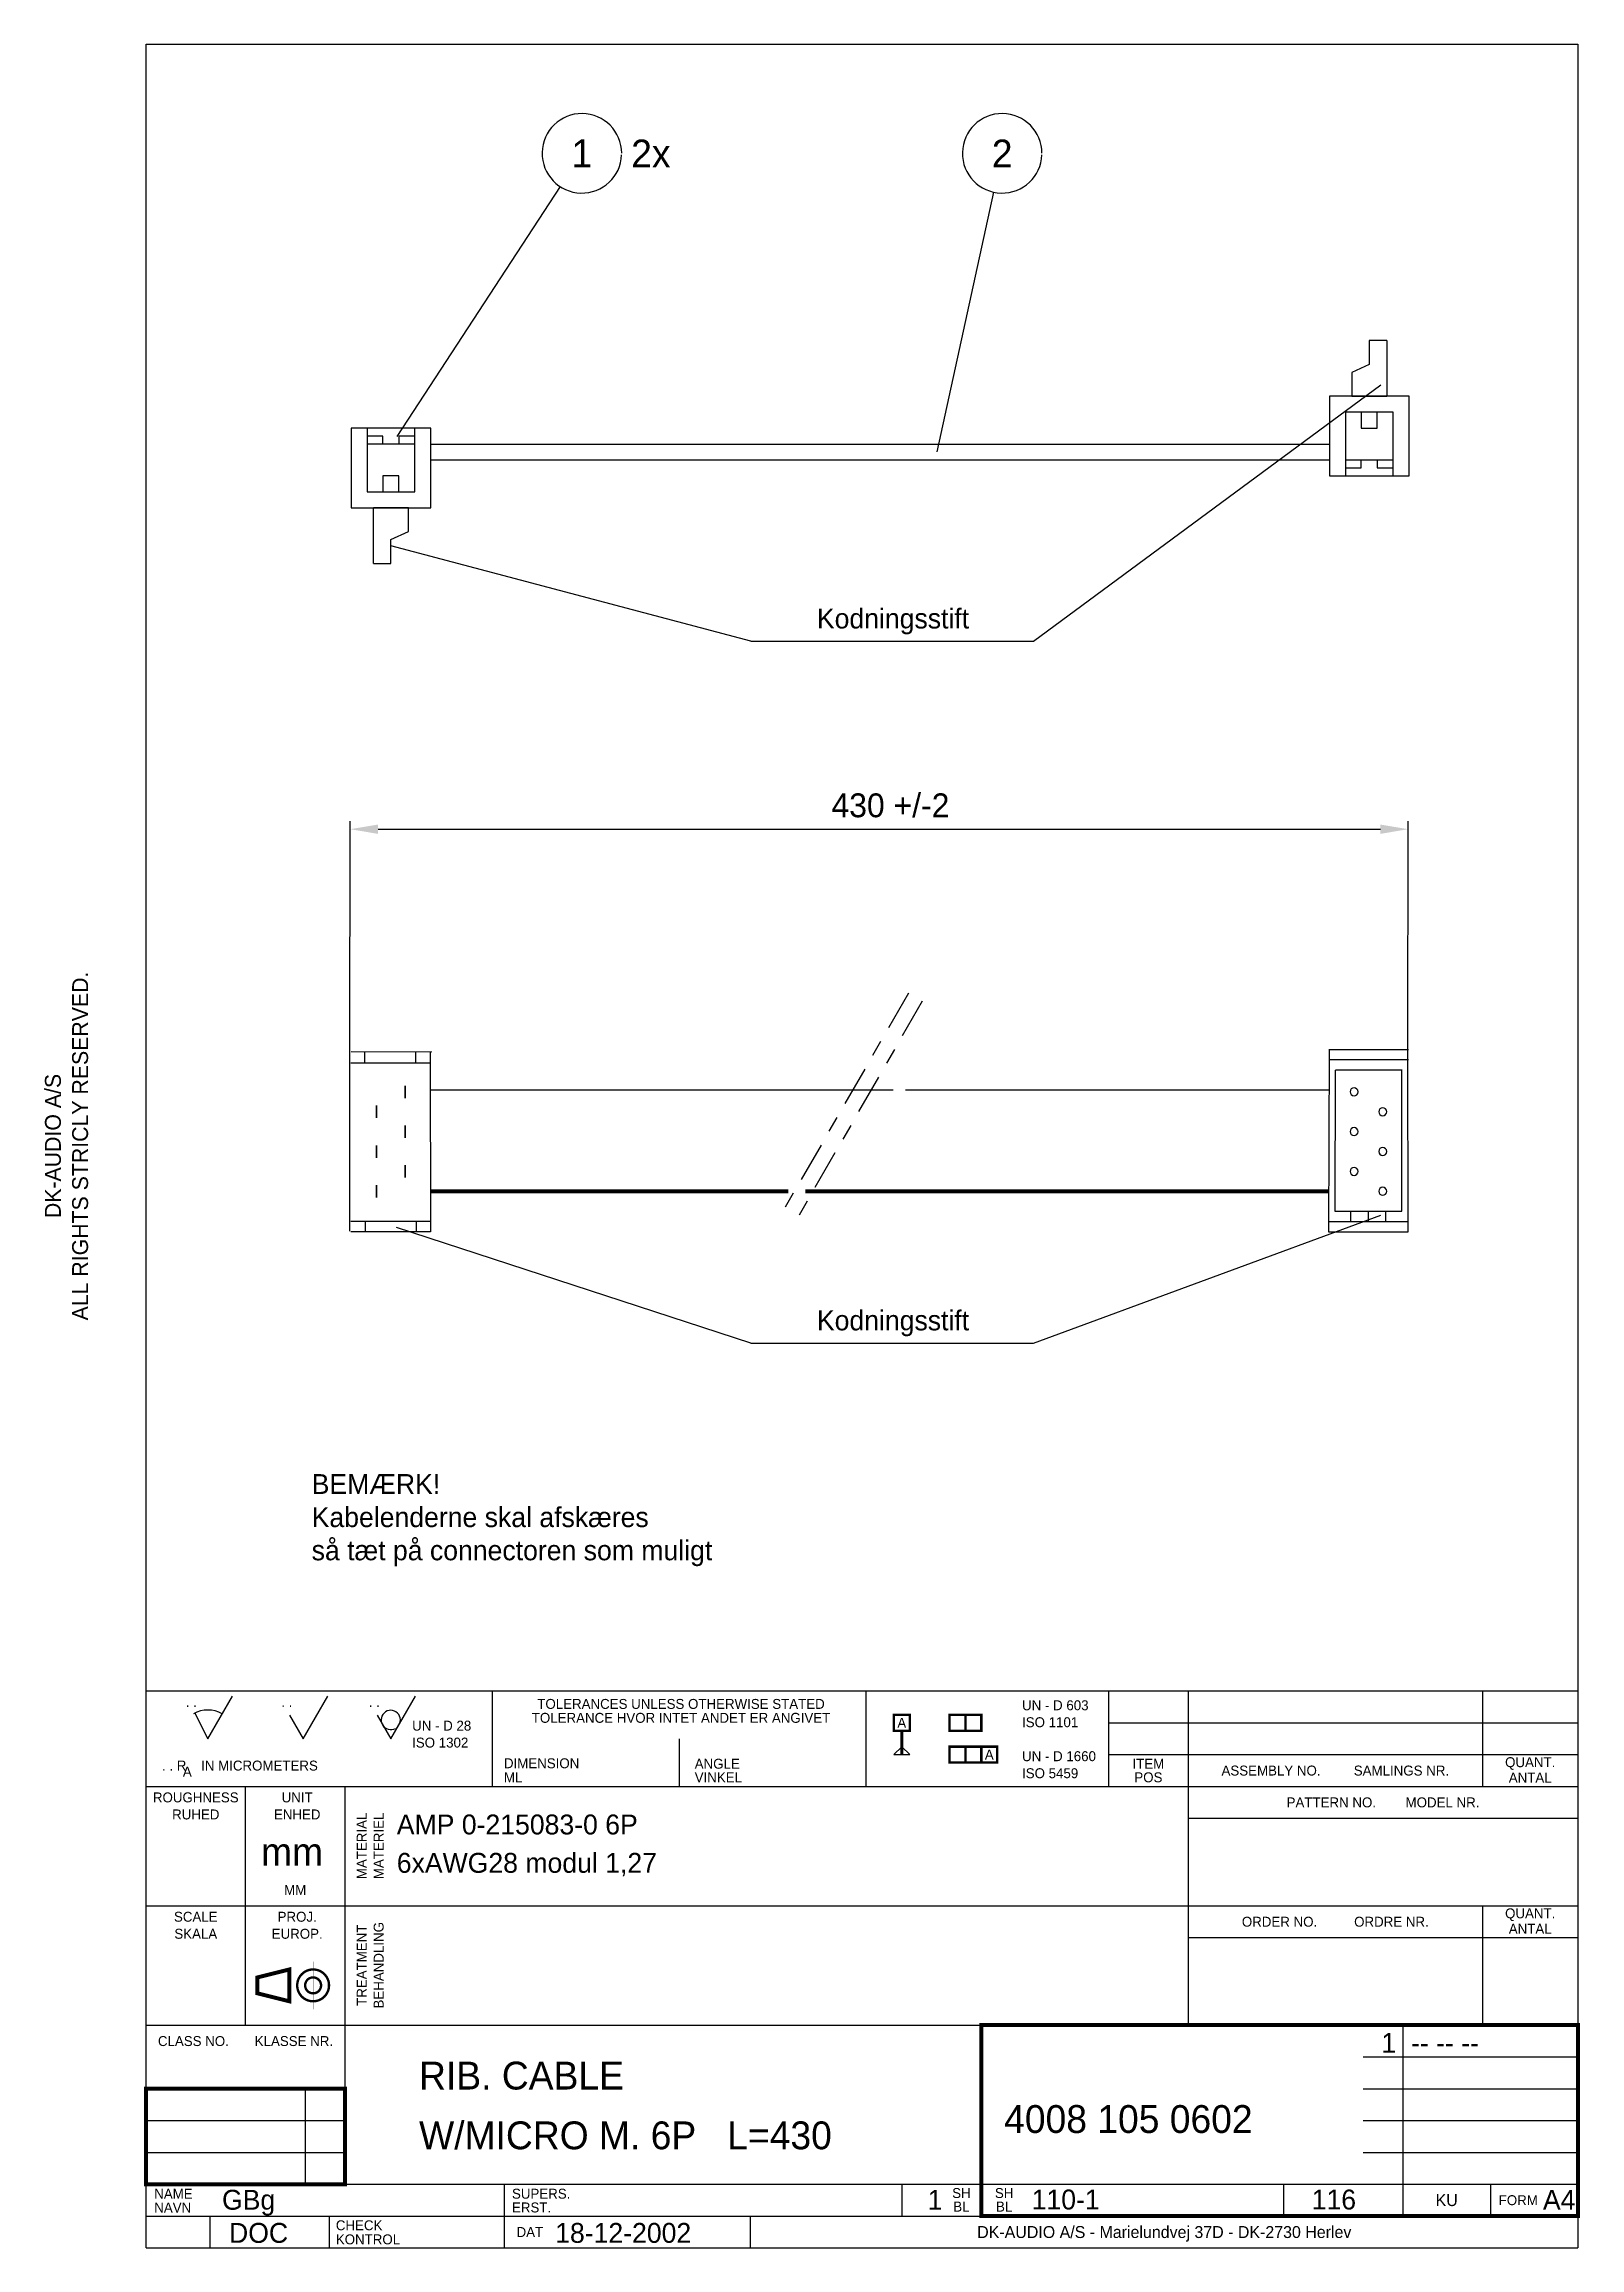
# Model space of a CAD drawing. Extents: x 7 to 200, y 10 to 287.
import ezdxf
from ezdxf.enums import TextEntityAlignment as Align

# ---------------------------------------------------------------- set-up
doc = ezdxf.new("R2010")
doc.units = 0
doc.header["$MEASUREMENT"] = 0
doc.linetypes.add('CENT', pattern=[11, 5, -2, 2, -2])
doc.linetypes.add('CENTER', pattern=[2, 1.25, -0.25, 0.25, -0.25])
doc.layers.get('0').update_dxf_attribs({"linetype": 'CONTINUOUS'})
doc.layers.get('DEFPOINTS').update_dxf_attribs({"linetype": 'CONTINUOUS'})
doc.layers.add('HOVED', color=10, linetype='CONTINUOUS')
doc.layers.add('WORK', color=3, linetype='CONTINUOUS')
doc.styles.add('TXT', font='txt')
doc.styles.add('UV', font='UV')

# ---------------------------------------------------------------- blocks, each defined once
blk = doc.blocks.new('A$C197C2B3B')
at = {"layer": 'WORK', "color": 3}
for p, q in [((0, 0), (0, 1.3)), ((6.4, 0), (6.4, 1.3))]:
    blk.add_line(p, q, dxfattribs=at)
blk = doc.blocks.new('A$C51DF66D3')
at = {"layer": 'WORK', "color": 3}
for p, q in [((0, 2.6), (10, 2.6)), ((10, 1.3), (0, 1.3)), ((9.2, 0), (0.8, 0))]:
    blk.add_line(p, q, dxfattribs=at)

msp = doc.modelspace()

# ---------------------------------------------------------------- linework, layer by layer
at = {"color": 1, "linetype": 'ByBlock'}
for p, q in [((45.61, 160.31), (45.66, 189.32)), ((178.63, 160.69), (178.66, 189.32)), ((49.16, 188.32), (175.16, 188.32))]:
    msp.add_line(p, q, dxfattribs=at)
for points in [[(49.16, 187.73), (49.16, 188.9), (45.66, 188.32)], [(175.16, 187.73), (175.16, 188.9), (178.66, 188.32)]]:
    msp.add_solid(points, dxfattribs=at)
at = {"layer": 'DEFPOINTS', "color": 1, "linetype": 'ByBlock'}
msp.add_point((178.66, 188.32), dxfattribs=at)
msp.add_point((178.66, 188.32), dxfattribs=at)
at = {"layer": 'DEFPOINTS', "color": 3, "linetype": 'ByBlock'}
for p in [(55.76, 179.71), (55.76, 179.71), (55.76, 179.71), (168.66, 179.71), (168.66, 179.71), (168.66, 179.71), (45.76, 169.71), (45.76, 169.71), (45.76, 169.71), (55.76, 169.71), (55.76, 169.71), (55.76, 169.71), (168.66, 169.71), (168.66, 169.71), (168.66, 169.71), (178.66, 169.71), (178.66, 169.71), (178.66, 169.71)]:
    msp.add_point(p, dxfattribs=at)
at = {"layer": 'HOVED'}
for p, q in [((45, 67), (45, 50)), ((65, 18), (65, 14)), ((43, 14), (43, 10))]:
    msp.add_line(p, q, dxfattribs=at)
for points in [[(20, 10), (20, 287), (200, 287), (200, 10)], [(20, 80), (200, 80)], [(26.15, 77.23), (27.75, 74), (30.87, 79.37)], [(38.04, 76.97), (39.75, 74), (42.87, 79.37)], [(49.04, 76.97), (50.75, 74), (53.87, 79.37)], [(63.5, 80), (63.5, 68)], [(110.5, 80), (110.5, 68)], [(141, 80), (141, 68)], [(151, 80), (151, 38)], [(188, 80), (188, 68)], [(141, 76), (200, 76)], [(87, 74), (87, 68)], [(141, 72), (200, 72)], [(20, 68), (200, 68)], [(32.5, 38), (32.5, 68)], [(45, 68), (45, 18)], [(151.09, 64.01), (200.09, 64.01)], [(20, 53), (200, 53)], [(188, 53), (188, 38)], [(151, 49), (200, 49)], [(20, 38), (200, 38)], [(178, 38), (178, 14)], [(173, 34), (200, 34)], [(40, 30), (40, 18)], [(173, 30), (200, 30)], [(20, 26), (45, 26)], [(173, 26), (200, 26)], [(20, 22), (45, 22)], [(173, 22), (200, 22)], [(20, 18), (200, 18)], [(65, 18), (65, 10)], [(115, 18), (115, 14)], [(125, 18), (125, 14)], [(163, 18), (163, 14)], [(189, 18), (189, 14)], [(20, 14), (200, 14)], [(28, 14), (28, 10)], [(43, 14), (43, 10)], [(96, 10), (96, 14)], [(20, 10), (200, 10)]]:
    msp.add_lwpolyline(points, dxfattribs=at)
for points, const_width in [([(114, 77), (116, 77), (116, 75), (114, 75)], 0.3), ([(121, 75), (123, 75), (123, 77), (121, 77)], 0.3), ([(123, 75), (125, 75), (125, 77), (123, 77)], 0.3), ([(121, 71), (123, 71), (123, 73), (121, 73)], 0.3), ([(123, 71), (125, 71), (125, 73), (123, 73)], 0.3), ([(125, 73), (127, 73), (127, 71), (125, 71)], 0.3), ([(125, 14), (200, 14), (200, 38), (125, 38)], 0.5)]:
    msp.add_lwpolyline(points, close=True, dxfattribs=dict(at, const_width=const_width))
for points, const_width in [([(115, 75), (115, 72)], 0.4), ([(34, 42), (38, 41), (38, 45), (34, 44), (34, 42)], 0.5), ([(20, 18), (45, 18), (45, 30), (20, 30), (20, 18)], 0.5)]:
    msp.add_lwpolyline(points, dxfattribs=dict(at, const_width=const_width))
msp.add_lwpolyline([(114, 72), (116, 72), (115, 73)], close=True, dxfattribs=at)
at = {"layer": 'HOVED', "color": 13, "const_width": 0.3}
for points in [[(39, 43, 1), (43, 43, 1)], [(40, 43, 1), (42, 43, 1)]]:
    msp.add_lwpolyline(points, format="xyb", close=True, dxfattribs=at)
at = {"layer": 'HOVED', "color": 2, "linetype": 'CENTER', "const_width": 0.02}
for points in [[(41, 46), (41, 40)], [(33, 43), (44, 43)]]:
    msp.add_lwpolyline(points, dxfattribs=at)
at = {"layer": 'HOVED'}
for centre, radius, start, end in [((27.75, 74), 3.61, 59.8382, 119.8382), ((50.76, 76.36), 1.21, 306.4848, 299.2477)]:
    msp.add_arc(centre, radius, start, end, dxfattribs=at)
at = {"layer": 'WORK', "color": 3}
for p, q in [((175.97, 249.73), (173.77, 249.73)), ((173.77, 249.73), (173.77, 246.73)), ((175.97, 249.73), (175.97, 242.73)), ((178.77, 242.73), (168.77, 242.73)), ((168.77, 242.73), (168.77, 232.73)), ((171.57, 242.73), (175.97, 242.73)), ((178.77, 232.73), (178.77, 242.73)), ((55.78, 238.73), (45.78, 238.73)), ((45.78, 238.73), (45.78, 228.73)), ((47.78, 238.73), (47.78, 230.73)), ((53.78, 230.73), (53.78, 238.73)), ((55.78, 228.73), (55.78, 238.73)), ((176.77, 240.73), (170.77, 240.73)), ((170.77, 240.73), (170.77, 232.73)), ((172.77, 240.73), (172.77, 238.73)), ((172.77, 238.73), (174.77, 238.73)), ((174.77, 238.73), (174.77, 240.73)), ((176.77, 232.73), (176.77, 240.73)), ((49.78, 237.73), (47.78, 237.73)), ((47.78, 237.73), (47.78, 236.73)), ((53.78, 236.73), (47.78, 236.73)), ((49.78, 236.73), (49.78, 237.73)), ((53.78, 237.73), (51.78, 237.73)), ((51.78, 237.73), (51.78, 236.73)), ((53.78, 236.73), (53.78, 237.73)), ((51.78, 232.73), (49.78, 232.73)), ((49.78, 232.73), (49.78, 230.73)), ((51.78, 230.73), (51.78, 232.73)), ((168.77, 232.73), (178.77, 232.73)), ((170.77, 234.73), (176.77, 234.73)), ((170.77, 234.73), (170.77, 233.73)), ((170.77, 233.73), (172.77, 233.73)), ((172.77, 233.73), (172.77, 234.73)), ((174.77, 234.73), (174.77, 233.73)), ((174.77, 233.73), (176.77, 233.73)), ((176.77, 233.73), (176.77, 234.73)), ((47.78, 230.73), (53.78, 230.73)), ((45.78, 228.73), (55.78, 228.73)), ((52.98, 228.73), (48.58, 228.73)), ((48.58, 221.73), (48.58, 228.73)), ((50.78, 221.73), (50.78, 224.73)), ((48.58, 221.73), (50.78, 221.73)), ((168.71, 160.69), (168.66, 137.71)), ((178.66, 137.71), (178.63, 160.69)), ((45.61, 137.79), (45.61, 160.31)), ((45.75, 158.96), (55.75, 158.96)), ((55.92, 160.31), (45.78, 160.32)), ((55.73, 160.31), (55.76, 137.71)), ((169.47, 158.02), (169.46, 140.31)), ((177.86, 140.31), (177.87, 158.02)), ((55.76, 139.01), (45.76, 139.01)), ((47.56, 139.01), (47.56, 137.71)), ((53.96, 139.01), (53.96, 137.71)), ((168.66, 139.01), (178.66, 139.01)), ((169.46, 140.31), (177.86, 140.31)), ((173.66, 139.01), (173.66, 140.31)), ((175.86, 139.01), (175.86, 140.31)), ((55.76, 137.71), (45.76, 137.71)), ((168.66, 137.71), (178.66, 137.71))]:
    msp.add_line(p, q, dxfattribs=at)
at = {"layer": 'WORK', "color": 3, "linetype": 'ByBlock'}
for p, q in [((55.78, 236.73), (168.77, 236.73)), ((55.78, 234.73), (168.77, 234.73))]:
    msp.add_line(p, q, dxfattribs=at)
at = {"layer": 'WORK'}
for p, q in [((52.56, 154.53), (52.56, 156.08)), ((52.56, 156.08), (52.56, 154.53)), ((48.96, 152.03), (48.96, 153.58)), ((48.96, 153.58), (48.96, 152.03)), ((52.56, 149.53), (52.56, 151.08)), ((52.56, 151.08), (52.56, 149.53)), ((48.96, 147.03), (48.96, 148.58)), ((48.96, 148.58), (48.96, 147.03)), ((52.56, 144.53), (52.56, 146.08)), ((52.56, 146.08), (52.56, 144.53)), ((48.96, 142.03), (48.96, 143.58)), ((48.96, 143.58), (48.96, 142.03))]:
    msp.add_line(p, q, dxfattribs=at)
at = {"layer": 'WORK', "color": 1}
for points in [[(72.05, 269.08), (51.52, 237.68)], [(126.55, 268.38), (119.42, 235.77)], [(96.04, 211.95), (131.55, 211.95), (175.22, 244.19)], [(96.04, 211.95), (50.78, 223.93)], [(96.04, 123.73), (131.55, 123.73), (175.22, 139.82)], [(96.04, 123.73), (51.5, 138.25)]]:
    msp.add_lwpolyline(points, dxfattribs=at)
at = {"layer": 'WORK', "color": 3}
for points in [[(173.77, 246.73), (171.57, 245.73)], [(171.57, 245.73), (171.57, 242.73)], [(52.98, 225.73), (52.98, 228.73)], [(50.78, 224.73), (52.98, 225.73)], [(55.73, 155.54), (113.93, 155.54)], [(115.46, 155.54), (168.71, 155.54)], [(171.46, 139.01), (171.46, 140.31)]]:
    msp.add_lwpolyline(points, dxfattribs=at)
at = {"layer": 'WORK', "color": 1, "linetype": 'CENT'}
for points in [[(115.83, 167.69), (100.05, 140.29)], [(117.56, 166.69), (101.78, 139.29)]]:
    msp.add_lwpolyline(points, dxfattribs=at)
at = {"layer": 'WORK', "color": 3, "const_width": 0.5}
for points in [[(55.76, 142.81), (100.76, 142.81)], [(102.87, 142.81), (168.66, 142.81)]]:
    msp.add_lwpolyline(points, dxfattribs=at)
at = {"layer": 'WORK', "color": 3}
for centre, radius, start, end in [((74.79, 273.27), 5, 0, 357.9436), ((127.62, 273.27), 5, 0, 357.9436), ((171.86, 155.31), 0.5, 360, 358.9544), ((175.46, 152.81), 0.5, 360, 358.9544), ((171.86, 150.31), 0.5, 360, 358.9544), ((175.46, 147.81), 0.5, 360, 358.9544), ((171.86, 145.31), 0.5, 360, 358.9544), ((175.46, 142.81), 0.5, 360, 358.9544)]:
    msp.add_arc(centre, radius, start, end, dxfattribs=at)

# ---------------------------------------------------------------- block references
at = {"layer": 'WORK'}
for name, p in [('A$C197C2B3B', (47.52, 158.97)), ('A$C51DF66D3', (168.71, 158.02))]:
    msp.add_blockref(name, p, dxfattribs=at)

# ---------------------------------------------------------------- texts
at = {"color": 1, "linetype": 'ByBlock', "style": 'TXT'}
msp.add_text('430 +/-2', height=3, dxfattribs=at).set_placement((106.16, 189.82))
at = {"layer": 'HOVED'}
for s, p in [('ALL RIGHTS STRICLY RESERVED.', (12.71, 148.5)), ('DK-AUDIO A/S', (9.29, 148.5))]:
    msp.add_text(s, height=2, rotation=90, dxfattribs=at).set_placement(p, align=Align.CENTER)
at = {"layer": 'HOVED', "style": 'UV'}
for s, p in [('. .', (25, 78)), ('. .', (37, 78)), ('. .', (48, 78)), ('UN - D 603', (130.12, 77.58)), ('UN - D 28', (53.45, 75.02)), ('ISO 1101', (130.12, 75.45)), ('ISO 1302 ', (53.45, 72.89)), ('UN - D 1660', (130.12, 71.18)), ('. . R    IN MICROMETERS', (22, 70)), ('A', (24.63, 69.24)), ('DIMENSION', (64.99, 70.29)), ('ML', (64.99, 68.52)), ('ANGLE', (88.97, 70.23)), ('VINKEL', (88.97, 68.52)), ('ISO 5459', (130.12, 69.04)), ('NAME', (21.03, 16.18)), ('SUPERS.', (66, 16.19)), ('NAVN', (21.03, 14.44)), ('ERST.', (66, 14.46)), ('CHECK', (43.86, 12.22)), ('KONTROL', (43.86, 10.45))]:
    msp.add_text(s, height=1.25, dxfattribs=at).set_placement(p)
for s, p in [('TOLERANCES UNLESS OTHERWISE STATED', (87.25, 77.75)), ('TOLERANCE HVOR INTET ANDET ER ANGIVET', (87.25, 76)), ('ROUGHNESS', (26.25, 66)), ('UNIT', (39, 66)), ('RUHED', (26.25, 63.86)), ('ENHED', (39, 63.86)), ('MM', (38.75, 54.37)), ('SCALE', (26.25, 51)), ('SKALA', (26.25, 48.86)), ('EUROP.', (39, 48.86)), ('PROJ.', (39, 51))]:
    msp.add_text(s, height=1.25, dxfattribs=at).set_placement(p, align=Align.CENTER)
for s, height, p in [('A', 1.25, (115, 76)), ('A', 1.25, (126, 72)), ('ITEM', 1.25, (146, 70.85)), ('POS', 1.25, (146, 69.15)), ('ASSEMBLY NO.         SAMLINGS NR.', 1.25, (169.5, 70)), ('QUANT.', 1.25, (194, 70.89)), ('ANTAL', 1.25, (194, 69.11)), ('PATTERN NO.        MODEL NR.', 1.25, (175.5, 66)), ('QUANT.', 1.25, (194, 51.89)), ('ORDER NO.          ORDRE NR.', 1.25, (169.5, 51)), ('ANTAL', 1.25, (194, 50.11)), ('CLASS NO.       KLASSE NR.', 1.25, (32.5, 36)), ('SH', 1.25, (122.5, 16.9)), ('SH', 1.25, (127.87, 16.9)), ('KU', 1.5, (183.5, 16)), ('FORM', 1.25, (192.5, 16)), ('BL', 1.25, (122.5, 15.19)), ('BL', 1.25, (127.87, 15.19)), ('DAT', 1.25, (68.25, 12)), ('DK-AUDIO A/S - Marielundvej 37D - DK-2730 Herlev', 1.5, (148, 11.81))]:
    msp.add_text(s, height=height, dxfattribs=at).set_placement(p, align=Align.MIDDLE)
for s, p in [('MATERIAL', (47.11, 60.53)), ('MATERIEL', (49.24, 60.53)), ('TREATMENT', (47.11, 45.53)), ('BEHANDLING', (49.24, 45.53))]:
    msp.add_text(s, height=1.25, rotation=90, dxfattribs=at).set_placement(p, align=Align.MIDDLE)
at = {"layer": 'HOVED', "color": 14, "style": 'TXT'}
for s, p in [('1  -- -- --', (175.3, 34.53)), ('1', (118.25, 14.8)), ('110-1', (131.33, 14.83)), ('116', (166.53, 14.83)), ('A4', (195.6, 14.8)), ('DOC', (30.43, 10.64)), ('18-12-2002', (71.43, 10.64))]:
    msp.add_text(s, height=2.5, dxfattribs=at).set_placement(p)
at = {"layer": 'WORK', "color": 1, "style": 'TXT'}
for s, p in [('1', (74.79, 273.27)), ('2x', (83.46, 273.27)), ('2', (127.62, 273.27))]:
    msp.add_text(s, height=3.5, dxfattribs=at).set_placement(p, align=Align.MIDDLE)
at = {"layer": 'WORK', "style": 'TXT'}
for p in [(113.9, 213.55), (113.9, 125.33)]:
    msp.add_text('Kodningsstift', height=2.5, dxfattribs=at).set_placement(p, align=Align.CENTER)
for s, height, p in [('BEMÆRK!', 2.5, (40.82, 104.76)), ('Kabelenderne skal afskæres', 2.5, (40.82, 100.6)), ('så tæt på connectoren som muligt', 2.5, (40.82, 96.43)), ('AMP 0-215083-0 6P ', 2.5, (51.52, 61.97)), ('mm', 3.5, (34.45, 58.03)), ('6xAWG28 modul 1,27  ', 2.5, (51.52, 57.15)), ('1  -- -- --', 2.5, (175.3, 34.53)), ('RIB. CABLE', 3.5, (54.32, 29.91)), ('4008 105 0602', 3.5, (127.87, 24.45)), ('W/MICRO M. 6P   L=430', 3.5, (54.32, 22.4)), ('GBg', 2.5, (29.55, 14.8)), ('1', 2.5, (118.25, 14.8)), ('110-1', 2.5, (131.33, 14.83)), ('A4', 2.5, (195.6, 14.8))]:
    msp.add_text(s, height=height, dxfattribs=at).set_placement(p)

doc.saveas('drawing.dxf')
